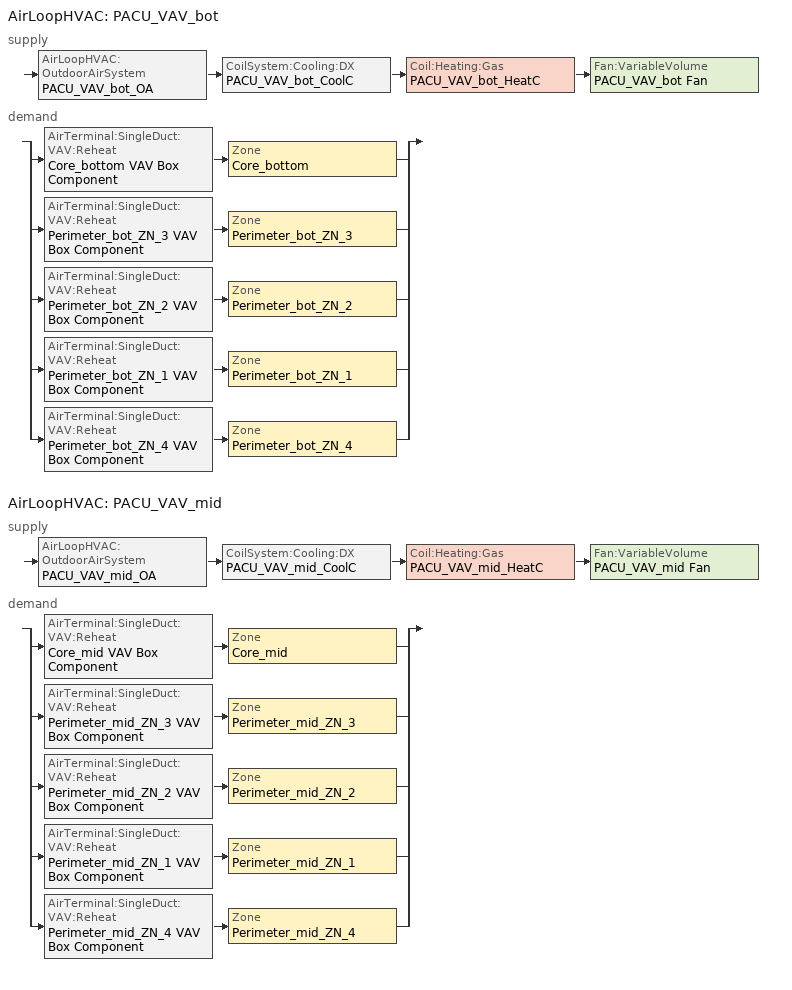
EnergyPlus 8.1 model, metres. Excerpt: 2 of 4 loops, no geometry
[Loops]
AirLoopHVAC 'PACU_VAV_bot'
 supply: AirLoopHVAC:OutdoorAirSystem 'PACU_VAV_bot_OA' > CoilSystem:Cooling:DX 'PACU_VAV_bot_CoolC' > Coil:Heating:Gas 'PACU_VAV_bot_HeatC' > Fan:VariableVolume 'PACU_VAV_bot Fan'
 demand: split
  | AirTerminal:SingleDuct:VAV:Reheat 'Core_bottom VAV Box Component' > Zone 'Core_bottom'
  | AirTerminal:SingleDuct:VAV:Reheat 'Perimeter_bot_ZN_3 VAV Box Component' > Zone 'Perimeter_bot_ZN_3'
  | AirTerminal:SingleDuct:VAV:Reheat 'Perimeter_bot_ZN_2 VAV Box Component' > Zone 'Perimeter_bot_ZN_2'
  | AirTerminal:SingleDuct:VAV:Reheat 'Perimeter_bot_ZN_1 VAV Box Component' > Zone 'Perimeter_bot_ZN_1'
  | AirTerminal:SingleDuct:VAV:Reheat 'Perimeter_bot_ZN_4 VAV Box Component' > Zone 'Perimeter_bot_ZN_4'
AirLoopHVAC 'PACU_VAV_mid'
 supply: AirLoopHVAC:OutdoorAirSystem 'PACU_VAV_mid_OA' > CoilSystem:Cooling:DX 'PACU_VAV_mid_CoolC' > Coil:Heating:Gas 'PACU_VAV_mid_HeatC' > Fan:VariableVolume 'PACU_VAV_mid Fan'
 demand: split
  | AirTerminal:SingleDuct:VAV:Reheat 'Core_mid VAV Box Component' > Zone 'Core_mid'
  | AirTerminal:SingleDuct:VAV:Reheat 'Perimeter_mid_ZN_3 VAV Box Component' > Zone 'Perimeter_mid_ZN_3'
  | AirTerminal:SingleDuct:VAV:Reheat 'Perimeter_mid_ZN_2 VAV Box Component' > Zone 'Perimeter_mid_ZN_2'
  | AirTerminal:SingleDuct:VAV:Reheat 'Perimeter_mid_ZN_1 VAV Box Component' > Zone 'Perimeter_mid_ZN_1'
  | AirTerminal:SingleDuct:VAV:Reheat 'Perimeter_mid_ZN_4 VAV Box Component' > Zone 'Perimeter_mid_ZN_4'
[DesignSpecification:OutdoorAir] Outdoor Air Method=Flow/Area; Outdoor Air Flow per Zone Floor Area {m3/s-m2}=0.000431773; Outdoor Air Flow per Zone {m3/s}=0
SZ DSOA Core_bottom; SZ DSOA Core_mid; SZ DSOA Perimeter_bot_ZN_3; SZ DSOA Perimeter_bot_ZN_2; SZ DSOA Perimeter_bot_ZN_1; SZ DSOA Perimeter_bot_ZN_4; SZ DSOA Perimeter_mid_ZN_3; SZ DSOA Perimeter_mid_ZN_2; SZ DSOA Perimeter_mid_ZN_1; SZ DSOA Perimeter_mid_ZN_4
[Sizing:Zone] Zone Cooling Design Supply Air Temperature Input Method=SupplyAirTemperature; Zone Cooling Design Supply Air Temperature {C}=12.8; Zone Heating Design Supply Air Temperature Input Method=SupplyAirTemperature; Zone Heating Design Supply Air Temperature {C}=40; Zone Cooling Design Supply Air Humidity Ratio {kgWater/kgDryAir}=0.0085; Zone Heating Design Supply Air Humidity Ratio {kgWater/kgDryAir}=0.008; Zone Heating Sizing Factor=0; Zone Cooling Sizing Factor=0; Cooling Design Air Flow Method=DesignDay; Cooling Design Air Flow Rate {m3/s}=0; Cooling Minimum Air Flow {m3/s}=0; Cooling Minimum Air Flow Fraction=0; Heating Design Air Flow Method=DesignDay; Heating Design Air Flow Rate {m3/s}=0
Name | Design Specification Outdoor Air Object
Core_bottom | SZ DSOA Core_bottom
Core_mid | SZ DSOA Core_mid
Perimeter_bot_ZN_3 | SZ DSOA Perimeter_bot_ZN_3
Perimeter_bot_ZN_2 | SZ DSOA Perimeter_bot_ZN_2
Perimeter_bot_ZN_1 | SZ DSOA Perimeter_bot_ZN_1
Perimeter_bot_ZN_4 | SZ DSOA Perimeter_bot_ZN_4
Perimeter_mid_ZN_3 | SZ DSOA Perimeter_mid_ZN_3
Perimeter_mid_ZN_2 | SZ DSOA Perimeter_mid_ZN_2
Perimeter_mid_ZN_1 | SZ DSOA Perimeter_mid_ZN_1
Perimeter_mid_ZN_4 | SZ DSOA Perimeter_mid_ZN_4
[Sizing:System] Type of Load to Size On=Sensible; Design Outdoor Air Flow Rate {m3/s}=Autosize; Minimum System Air Flow Ratio=0.3; Preheat Design Temperature {C}=7; Preheat Design Humidity Ratio {kgWater/kgDryAir}=0.008; Precool Design Temperature {C}=12.8; Precool Design Humidity Ratio {kgWater/kgDryAir}=0.008; Central Cooling Design Supply Air Temperature {C}=12.8; Central Heating Design Supply Air Temperature {C}=12.8; Sizing Option=Coincident; 100% Outdoor Air in Cooling=No; 100% Outdoor Air in Heating=No; Central Cooling Design Supply Air Humidity Ratio {kgWater/kgDryAir}=0.0085; Central Heating Design Supply Air Humidity Ratio {kgWater/kgDryAir}=0.008; Cooling Design Air Flow Method=DesignDay; Cooling Design Air Flow Rate {m3/s}=0; Heating Design Air Flow Method=DesignDay; Heating Design Air Flow Rate {m3/s}=0; System Outdoor Air Method=ZoneSum
PACU_VAV_bot; PACU_VAV_mid
[ZoneControl:Thermostat] Control Type Schedule=Dual Zone Control Type Sched
Name | Zone or ZoneList | Control 1
Core_bottom Thermostat | Core_bottom | Core_bottom DualSPSched
Core_mid Thermostat | Core_mid | Core_mid DualSPSched
Perimeter_bot_ZN_3 Thermostat | Perimeter_bot_ZN_3 | Perimeter_bot_ZN_3 DualSPSched
Perimeter_bot_ZN_2 Thermostat | Perimeter_bot_ZN_2 | Perimeter_bot_ZN_2 DualSPSched
Perimeter_bot_ZN_1 Thermostat | Perimeter_bot_ZN_1 | Perimeter_bot_ZN_1 DualSPSched
Perimeter_bot_ZN_4 Thermostat | Perimeter_bot_ZN_4 | Perimeter_bot_ZN_4 DualSPSched
Perimeter_mid_ZN_3 Thermostat | Perimeter_mid_ZN_3 | Perimeter_mid_ZN_3 DualSPSched
Perimeter_mid_ZN_2 Thermostat | Perimeter_mid_ZN_2 | Perimeter_mid_ZN_2 DualSPSched
Perimeter_mid_ZN_1 Thermostat | Perimeter_mid_ZN_1 | Perimeter_mid_ZN_1 DualSPSched
Perimeter_mid_ZN_4 Thermostat | Perimeter_mid_ZN_4 | Perimeter_mid_ZN_4 DualSPSched
[ThermostatSetpoint:DualSetpoint] Heating Setpoint Temperature Schedule=HtgSetP_Sch; Cooling Setpoint Temperature Schedule=ClgSetP_Sch
Core_bottom DualSPSched; Core_mid DualSPSched; Perimeter_bot_ZN_3 DualSPSched; Perimeter_bot_ZN_2 DualSPSched; Perimeter_bot_ZN_1 DualSPSched; Perimeter_bot_ZN_4 DualSPSched; Perimeter_mid_ZN_3 DualSPSched; Perimeter_mid_ZN_2 DualSPSched; Perimeter_mid_ZN_1 DualSPSched; Perimeter_mid_ZN_4 DualSPSched
[AirTerminal:SingleDuct:VAV:Reheat] Availability Schedule=ALWAYS_ON; Zone Minimum Air Flow Input Method=Constant; Constant Minimum Air Flow Fraction=0.4; Maximum Hot Water or Steam Flow Rate {m3/s}=AUTOSIZE; Minimum Hot Water or Steam Flow Rate {m3/s}=0; Convergence Tolerance=0.001; Damper Heating Action=Normal
Name | Maximum Air Flow Rate {m3/s} | Reheat Coil
Core_bottom VAV Box Component | 2.60103 | Core_bottom VAV Box Reheat Coil
Core_mid VAV Box Component | 3.70265 | Core_mid VAV Box Reheat Coil
Perimeter_bot_ZN_3 VAV Box Component | 0.8104 | Perimeter_bot_ZN_3 VAV Box Reheat Coil
Perimeter_bot_ZN_2 VAV Box Component | 1.39884 | Perimeter_bot_ZN_2 VAV Box Reheat Coil
Perimeter_bot_ZN_1 VAV Box Component | 1.19915 | Perimeter_bot_ZN_1 VAV Box Reheat Coil
Perimeter_bot_ZN_4 VAV Box Component | 1.55772 | Perimeter_bot_ZN_4 VAV Box Reheat Coil
Perimeter_mid_ZN_3 VAV Box Component | 1.05781 | Perimeter_mid_ZN_3 VAV Box Reheat Coil
Perimeter_mid_ZN_1 VAV Box Component | 1.57976 | Perimeter_mid_ZN_1 VAV Box Reheat Coil
Perimeter_mid_ZN_2 VAV Box Component | 1.60356 | Perimeter_mid_ZN_2 VAV Box Reheat Coil
Perimeter_mid_ZN_4 VAV Box Component | 1.74796 | Perimeter_mid_ZN_4 VAV Box Reheat Coil
[Fan:ZoneExhaust] Availability Schedule=ExFanOperationSchd; Fan Total Efficiency=0.45; Pressure Rise {Pa}=187.5; Maximum Flow Rate {m3/s}=0.5
Core_bottom Exhaust Fan; Core_mid Exhaust Fan
[Zone equipment]
Core_bottom: Core_bottom Exhaust Fan, Core_bottom VAV Box Component
Core_mid: Core_mid Exhaust Fan, Core_mid VAV Box Component
Perimeter_bot_ZN_3: Perimeter_bot_ZN_3 VAV Box Component
Perimeter_bot_ZN_2: Perimeter_bot_ZN_2 VAV Box Component
Perimeter_bot_ZN_1: Perimeter_bot_ZN_1 VAV Box Component
Perimeter_bot_ZN_4: Perimeter_bot_ZN_4 VAV Box Component
Perimeter_mid_ZN_3: Perimeter_mid_ZN_3 VAV Box Component
Perimeter_mid_ZN_2: Perimeter_mid_ZN_2 VAV Box Component
Perimeter_mid_ZN_1: Perimeter_mid_ZN_1 VAV Box Component
Perimeter_mid_ZN_4: Perimeter_mid_ZN_4 VAV Box Component
[Fan:VariableVolume] Availability Schedule=HVACOperationSchd; Fan Total Efficiency=0.42; Pressure Rise {Pa}=1120.5; Fan Power Minimum Flow Rate Input Method=Fraction; Fan Power Minimum Flow Fraction=0.25; Motor Efficiency=0.64; Motor In Airstream Fraction=0.25; Fan Power Coefficient 1=0.0704289; Fan Power Coefficient 2=0.38533; Fan Power Coefficient 3=-0.460864; Fan Power Coefficient 4=1.0092; Fan Power Coefficient 5=0
Name | Maximum Flow Rate {m3/s}
PACU_VAV_bot Fan | 6.17745
PACU_VAV_mid Fan | 7.99649
[Coil:Cooling:DX:TwoSpeed] Availability Schedule=ALWAYS_ON; High Speed Rated Sensible Heat Ratio=AUTOSIZE; High Speed Gross Rated Cooling COP {W/W}=2.61; Total Cooling Capacity Function of Temperature Curve=FURNACE_PACU_VAV_CoolCCarrier48TM014_12tons_CapFT; Total Cooling Capacity Function of Flow Fraction Curve=FURNACE_PACU_VAV_CoolCCarrier48TM014_12tons_FFF; Energy Input Ratio Function of Temperature Curve=FURNACE_PACU_VAV_CoolCCarrier48TM014_12tons_EIRFT; Energy Input Ratio Function of Flow Fraction Curve=FURNACE_PACU_VAV_CoolCCarrier48TM014_12tons_EIRFFF; Part Load Fraction Correlation Curve=FURNACE_PACU_VAV_CoolCIEA_HVAC_BESTEST_9ton-PLR; Low Speed Gross Rated Sensible Heat Ratio=0.69; Low Speed Gross Rated Cooling COP {W/W}=2.1; Low Speed Total Cooling Capacity Function of Temperature Curve=FURNACE_PACU_VAV_CoolCCarrier48TM014_12tons_CapFT; Low Speed Energy Input Ratio Function of Temperature Curve=FURNACE_PACU_VAV_CoolCCarrier48TM014_12tons_EIRFT
Name | High Speed Gross Rated Total Cooling Capacity {W} | High Speed Rated Air Flow Rate {m3/s} | Low Speed Gross Rated Total Cooling Capacity {W} | Low Speed Rated Air Flow Rate {m3/s}
PACU_VAV_bot_CoolC DXCoil | 81807 | 6.17745 | 27266.3 | 2.05894
PACU_VAV_mid_CoolC DXCoil | 105896 | 7.99649 | 35295.2 | 2.66523
[Coil:Heating:Electric] Availability Schedule=ALWAYS_ON; Efficiency=1
Name | Nominal Capacity {W}
Core_bottom VAV Box Reheat Coil | 34629.3
Core_mid VAV Box Reheat Coil | 49295.9
Perimeter_bot_ZN_3 VAV Box Reheat Coil | 11743.8
Perimeter_bot_ZN_2 VAV Box Reheat Coil | 18623.7
Perimeter_bot_ZN_1 VAV Box Reheat Coil | 15965.1
Perimeter_bot_ZN_4 VAV Box Reheat Coil | 20739.1
Perimeter_mid_ZN_3 VAV Box Reheat Coil | 14083.4
Perimeter_mid_ZN_2 VAV Box Reheat Coil | 21349.3
Perimeter_mid_ZN_1 VAV Box Reheat Coil | 21032.4
Perimeter_mid_ZN_4 VAV Box Reheat Coil | 23271.8
[Coil:Heating:Gas] Availability Schedule=ALWAYS_ON; Gas Burner Efficiency=0.8; Nominal Capacity {W}=0; Parasitic Electric Load {W}=0; Part Load Fraction Correlation Curve=Gas Furnace PLF-FPLR; Parasitic Gas Load {W}=0
PACU_VAV_bot_HeatC; PACU_VAV_mid_HeatC
[CoilSystem:Cooling:DX] Availability Schedule=ALWAYS_ON
Name | Cooling Coil
PACU_VAV_bot_CoolC | PACU_VAV_bot_CoolC DXCoil
PACU_VAV_mid_CoolC | PACU_VAV_mid_CoolC DXCoil
[Controller:OutdoorAir] Minimum Outdoor Air Flow Rate {m3/s}=AUTOSIZE; Maximum Outdoor Air Flow Rate {m3/s}=AUTOSIZE; Economizer Control Type=NoEconomizer; Economizer Control Action Type=ModulateFlow; Lockout Type=NoLockout; Minimum Limit Type=FixedMinimum; Minimum Outdoor Air Schedule=MinOA_Sched; Minimum Fraction of Outdoor Air Schedule=MinOAFracSch_Base; Maximum Fraction of Outdoor Air Schedule=MaxOAFracSch_Base; Heat Recovery Bypass Control Type=BypassWhenOAFlowGreaterThanMinimum
PACU_VAV_bot_OA_Controller; PACU_VAV_mid_OA_Controller
[AirLoopHVAC] Design Supply Air Flow Rate {m3/s}=AUTOSIZE
PACU_VAV_bot; PACU_VAV_mid
[AirLoopHVAC:ReturnPlenum]
Name | Zone
FirstFloor_Return_Plenum | FirstFloor_Plenum
MidFloor_Return_Plenum | MidFloor_Plenum
TopFloor_Return_Plenum | TopFloor_Plenum
[EnergyManagementSystem:Sensor]
Name | Output:Variable or Output:Meter Index Key | Output:Variable or Output:Meter
SP_TOD | SP_Reset TOD Schedule | Schedule Value
CPP_Event_Sensor | DR_Event | Schedule Value
Demand | * | Electricity:Facility
[EnergyManagementSystem:Actuator] Actuated Component Type=Fan; Actuated Component Control Type=Fan Pressure Rise
Name | Actuated Component Unique
FPR_1 | PACU_VAV_bot Fan
FPR_2 | PACU_VAV_mid Fan
[EnergyManagementSystem:ProgramCallingManager]
SP_Reset_Manager: InsideHVACSystemIterationLoop; SP_Reset
DR_Post_Process_Manager: EndOfSystemTimestepAfterHVACReporting; DR_Post_Process
[EnergyManagementSystem:Program]
SP_Reset: SET MaxFPR=1120.5; IF SP_TOD==1; SET FPR_1=MaxFPR; SET FPR_2=MaxFPR; SET FPR_3=MaxFPR; Else; SET FPR_1=MaxFPR*0.5; SET FPR_2=MaxFPR*0.5; SET FPR_3=MaxFPR*0.5; Endif
DR_Post_Process: SET DR_Demand = 0; SET DR_Pre_Demand=0; SET DR_Post_Demand=0; IF CPP_Event_Sensor==1; SET DR_Demand = Demand * 12 / 3600; ENDIF; IF CPP_Event_Sensor>0; SET DR_FullDay = Demand * 12 /3600; ENDIF
[EnergyManagementSystem:OutputVariable] Type of Data in Variable=Averaged; Update Frequency=SystemTimestep
Name | EMS Variable | EMS Program or Subroutine
PACU_VAV_bot Fan Pressure Rise | FPR_1 | SP_Reset
PACU_VAV_mid Fan Pressure Rise | FPR_2 | SP_Reset
DR_Demand | DR_Demand | DR_Post_Process
DR_FullDay | DR_FullDay | DR_Post_Process
[AvailabilityManager:NightCycle] Applicability Schedule=ALWAYS_ON; Fan Schedule=HVACOperationSchd; Control Type=CycleOnAny; Thermostat Tolerance {deltaC}=1; Cycling Run Time {s}=1800
PACU_VAV_bot Availability Manager; PACU_VAV_mid Availability Manager; PACU_VAV_top Availability Manager
[SetpointManager:Scheduled] Control Variable=Temperature; Schedule=VAV-Supply-Air-Temp-Sch
Name | Setpoint Node or NodeList
PACU_VAV_bot SAT setpoint | PACU_VAV_bot Supply Equipment Outlet Node
PACU_VAV_mid SAT setpoint | PACU_VAV_mid Supply Equipment Outlet Node
[SetpointManager:MixedAir] Control Variable=Temperature
Name | Setpoint Node or NodeList
PACU_VAV_bot_CoolC SAT Manager | PACU_VAV_bot_CoolC-PACU_VAV_bot_HeatCNode
PACU_VAV_bot_HeatC MixedAir Manager | PACU_VAV_bot_HeatC-PACU_VAV_bot FanNode
PACU_VAV_bot_OAMixed Air Temp Manager | PACU_VAV_bot_OA-PACU_VAV_bot_CoolCNode
PACU_VAV_mid_CoolC SAT Manager | PACU_VAV_mid_CoolC-PACU_VAV_mid_HeatCNode
PACU_VAV_mid_HeatC MixedAir Manager | PACU_VAV_mid_HeatC-PACU_VAV_mid FanNode
PACU_VAV_mid_OAMixed Air Temp Manager | PACU_VAV_mid_OA-PACU_VAV_mid_CoolCNode
[FaultModel:TemperatureSensorOffset:OutdoorAir] Availability Schedule=ALWAYS_ON; Temperature Sensor Offset {deltaC}=3
Name | Controller Object
VAV_bot OA Sensor Bias | PACU_VAV_bot_OA_Controller
VAV_mid OA Sensor Bias | PACU_VAV_mid_OA_Controller
[FaultModel:TemperatureSensorOffset:ReturnAir] Availability Schedule=ALWAYS_ON; Temperature Sensor Offset {deltaC}=-3
Name | Controller Object
VAV_bot RA Sensor Bias | PACU_VAV_bot_OA_Controller
VAV_mid RA Sensor Bias | PACU_VAV_mid_OA_Controller
[Schedule:Compact]
ALWAYS_ON; MinOA_Sched: Through: 12/31, For: AllDays, Until: 24:00, 1
HVACOperationSchd: Through: 12/31, For: Weekdays SummerDesignDay WinterDesignDay, Until: 05:00, 0, Until: 22:00, 1, Until: 24:00, 0, For: Saturday, Until: 05:00, 0, Until: 18:00, 1, Until: 24:00, 0, For: Sunday Holidays AllOtherDays, Until: 24:00, 0
SP_Reset TOD Schedule: Through: 12/31, For: Weekdays SummerDesignDay WinterDesignDay, Until: 05:00, 0, Until: 17:00, 1, Until: 24:00, 0, For: Saturday, Until: 05:00, 0, Until: 13:00, 1, Until: 24:00, 0, For: Sunday Holidays AllOtherDays, Until: 24:00, 0
ExFanOperationSchd: Through: 12/31, For: Weekdays SummerDesignDay WinterDesignDay, Until: 05:00, 1, Until: 22:00, 1, Until: 24:00, 1, For: Saturday, Until: 05:00, 1, Until: 18:00, 1, Until: 24:00, 1, For: Sunday Holidays AllOtherDays, Until: 24:00, 1
HTGSETP_SCH: Through: 12/31, For: Weekdays, Until: 05:00, 18.3, Until: 06:00, 19.3, Until: 07:00, 20.3, Until: 22:00, 21.7, Until: 24:00, 18.3, For: SummerDesignDay, Until: 24:00, 18.3, For: WinterDesignDay, Until: 05:00, 18.3, Until: 06:00, 19.3, Until: 07:00, 20.3, Until: 22:00, 21.7, Until: 24:00, 18.3, For: Saturday, Until: 05:00, 18.3, Until: 06:00, 19.3, Until:  07:00, 20.3, Until: 18:00, 21.7, Until: 24:00, 18.3, For: Sunday Holidays AllOtherDays, Until: 24:00, 18.3
CLGSETP_SCH: Through: 12/31, For: Weekdays, Until: 05:00, 26.7, Until: 06:00, 25.2, Until: 07:00, 23.9, Until: 22:00, 22.8, Until: 24:00, 26.7, For: Saturday, Until: 05:00, 26.7, Until: 06:00, 25.2, Until: 07:00, 23.9, Until: 18:00, 22.8, Until: 24:00, 26.7, For: SummerDesignDay, Until: 05:00, 26.7, Until: 06:00, 25.2, Until: 07:00, 23.9, Until: 22:00, 22.8, Until: 24:00, 26.7, For: WinterDesignDay, Until: 24:00, 26.7, For: Sunday Holidays AllOtherDays, Until: 24:00, 26.7
MinOAFracSch_Base: Through: 12/31, For: Weekdays, Until: 05:00, 0.3, Until: 22:00, 0.3, Until: 24:00, 0.3, For: Saturday, Until: 05:00, 0.3, Until: 18:00, 0.3, Until: 24:00, 0.3, For: SummerDesignDay WinterDesignDay, Until: 05:00, 0.3, Until: 22:00, 0.3, Until: 24:00, 0.3, For: Sunday Holidays AllOtherDays, Until: 05:00, 0.3, Until: 18:00, 0.3, Until: 24:00, 0.3
MaxOAFracSch_Base: Through: 12/31, For: AllDays, Until: 24:00, 0.7
Dual Zone Control Type Sched: Through: 12/31, For: AllDays, Until: 24:00, 4
VAV-Supply-Air-Temp-Sch: Through: 12/31, For: AllDays, Until: 24:00, 12.8
[Schedule:File]
DR_Event: File=/phome/comstd/CtrlBenefit/simulation/DR_ScheduleFiles/LosAngelesDR.csv; Column Number=1; Rows to Skip at Top=0; Number of Hours of Data=8760; Column Separator=Comma; Interpolate to Timestep=No; Minutes per Item=60
[Curve:Quadratic]
Name | Coefficient1 Constant | Coefficient2 x | Coefficient3 x**2 | Minimum Value of x | Maximum Value of x
FURNACE_PACU_VAV_CoolCCarrier48TM014_12tons_FFF | 0.718954 | 0.435436 | -0.154193 | 0.75 | 1.25
FURNACE_PACU_VAV_CoolCCarrier48TM014_12tons_EIRFFF | 1.19525 | -0.306138 | 0.110973 | 0.75 | 1.25
FURNACE_PACU_VAV_CoolCIEA_HVAC_BESTEST_9ton-PLR | 0.771 | 0.229 | 0 | 0 | 1
[Curve:Cubic]
Gas Furnace PLF-FPLR: Coefficient1 Constant=0.8; Coefficient2 x=0.2; Coefficient3 x**2=0; Coefficient4 x**3=0; Minimum Value of x=0; Maximum Value of x=1
[Curve:Biquadratic] Minimum Value of x=16.5556; Maximum Value of x=22.1111; Minimum Value of y=23.7778; Maximum Value of y=47.66
Name | Coefficient1 Constant | Coefficient2 x | Coefficient3 x**2 | Coefficient4 y | Coefficient5 y**2 | Coefficient6 x*y
FURNACE_PACU_VAV_CoolCCarrier48TM014_12tons_CapFT | 1.39072 | -0.0529058 | 0.0018423 | 0.00058267 | -0.000186814 | 0.000265159
FURNACE_PACU_VAV_CoolCCarrier48TM014_12tons_EIRFT | -0.536161 | 0.105138 | -0.00172659 | 0.0149848 | 0.000659948 | -0.0017385
